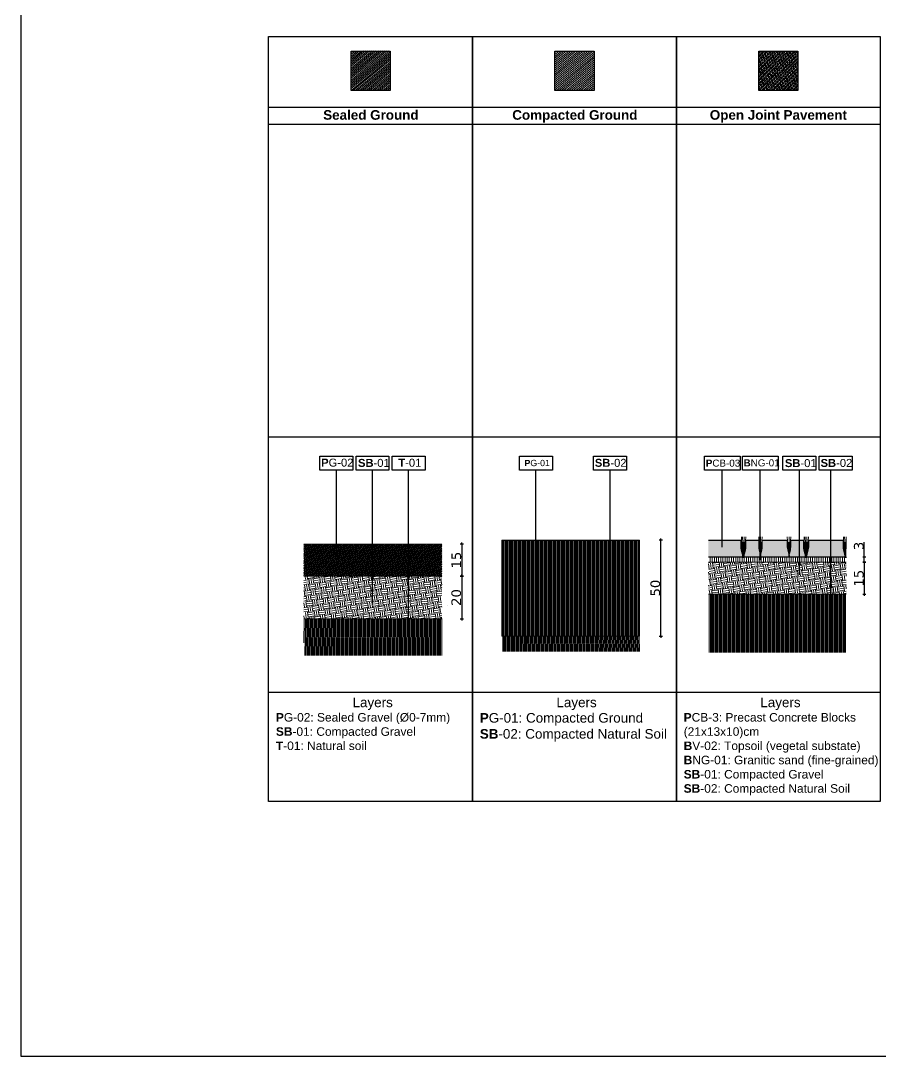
# Model space of a CAD drawing. Header units: metres. Extents: x -3261 to 8022, y -619 to 1849.
# Drawn here: x 4962.8 to 5365.7, y 722.8 to 1208 of the extents above; entities that cross this region are included whole.
import ezdxf

# ---------------------------------------------------------------- set-up
doc = ezdxf.new("R2010")
doc.units = ezdxf.units.M
doc.header["$MEASUREMENT"] = 0
doc.header["$PDMODE"] = 34
doc.header["$PDSIZE"] = 1
doc.layers.add('-aux', color=50, linetype='Continuous', plot=False)
doc.layers.add('00-VIEWPORT A1-500', color=6, linetype='Continuous', plot=False)
for name, color, linetype in [('0-TX-1_25', 7, 'Continuous'), ('01-TX', 7, 'Continuous'), ('02-L-Caratula', 252, 'Continuous'), ('0_Planta_Cotas', 251, 'Continuous'), ('1-L- kodolé', 4, 'Continuous'), ('A-KEYPLAN', 7, 'Continuous'), ('A-KEYPLAN_HATCH', 7, 'Continuous'), ('A_TEXT_2', 7, 'Continuous'), ('COTAUX', 7, 'Continuous')]:
    doc.layers.add(name, color=color, linetype=linetype)
for name, color, linetype, lineweight, true_color in [('03-TR-Paviment_01_Compacted Ground', 7, 'Continuous', 5, 0xb3a36f), ('03-TR-Paviment_02_Sealed Gravel', 7, 'Continuous', 5, 0xa08f54), ('03-TR-Paviment_05_Precast irregular Concrete Blocks_Open Joint', 7, 'Continuous', 5, 0x6e5d3a), ('03-TR-Paviment_07_Precast irregular Concrete Blocks', 7, 'Continuous', 5, 0xb9b5ac), ('3- TR terra vegetal', 7, 'Continuous', 0, 0xbea68e), ('3-TR sorra granitica', 7, 'Continuous', 0, 0xf2dac9)]:
    doc.layers.add(name, color=color, linetype=linetype, lineweight=lineweight, true_color=true_color)
for name, color, linetype, lineweight in [('1-CM', 7, 'Continuous', 0), ('1-L-GESPA', 64, 'Continuous', 0), ('3-TR Seleccionat', 44, 'Continuous', 0), ('3-TR Tot-u', 37, 'Continuous', 0)]:
    doc.layers.add(name, color=color, linetype=linetype, lineweight=lineweight)
doc.styles.add('Arial_4', font='arial.ttf', dxfattribs={"height": 1.8})
doc.styles.add('E500', font='verdana.ttf', dxfattribs={"height": 1})
doc.styles.get("Standard").update_dxf_attribs({"font": 'arial.ttf'})
doc.dimstyles.new('E500', dxfattribs={"dimscale": 0.03, "dimtxt": 30, "dimasz": 1, "dimexe": 0.1, "dimexo": 1, "dimgap": 8, "dimtad": 1, "dimzin": 0, "dimdsep": 46, "dimtxsty": 'E500', "dimblk1": 'LINCOT500', "dimblk2": 'LINCOT500', "dimsah": 1, "dimcen": 0.1, "dimdle": 0.1, "dimse1": 1, "dimse2": 1, "dimclrt": 256, "dimadec": 0, "dimazin": 0, "dimtfac": 0.01538461538461539, "dimtofl": 0, "dimtmove": 0, "dimatfit": 3, "dimldrblk": 'LINCOT500', "dimfxl": 1, "dimtolj": 1, "dimtzin": 0, "dimarcsym": 0})
pattern_1 = [(2.097824849856748e-08, (850.8879287766783, -754.4084000430906), (-7.3227951480348e-11, 0.1999999999999998), [])]

# ---------------------------------------------------------------- blocks, each defined once
blk = doc.blocks.new('hatch keyplan 2')
at = {"layer": 'A-KEYPLAN_HATCH'}
blk.add_lwpolyline([(0, 0.005476596624248486), (0.012874798693294, 0.005476596623793739), (0.012874798693294, -2.273736754432321e-13), (0, 0)], close=True, dxfattribs=at)
blk = doc.blocks.new('hatch keyplan')
at = {"layer": 'A-KEYPLAN_HATCH'}
blk.add_blockref('hatch keyplan 2', (1.430579833341536, 0.8521467901477053), dxfattribs=at)
blk = doc.blocks.new('PG02')
at = {"layer": 'A-KEYPLAN_HATCH'}
blk.add_blockref('hatch keyplan', (-1.429579833357655, -0.8521467901535917), dxfattribs=at)
at = {"layer": 'A_TEXT_2', "insert": (-0.001606513350846322, 0.00446815799238337), "char_height": 0.003125000000000001, "attachment_point": 1}
blk.add_mtext_dynamic_manual_height_columns('\\pi0.00307,t0.01557;{\\fArial|b1|i0|c0|p34;P}G-02', width=0.01820240043627241, gutter_width=0.01875, heights=[0], dxfattribs=at)
blk = doc.blocks.new('SB-01')
at = {"layer": 'A-KEYPLAN_HATCH'}
blk.add_blockref('hatch keyplan', (-1.430579833341536, -0.8521467901477053), dxfattribs=at)
at = {"layer": 'A_TEXT_2', "insert": (-0.002606513335220794, 0.004355893464980998), "char_height": 0.003125, "attachment_point": 1}
blk.add_mtext_dynamic_manual_height_columns('\\pi0.00339;{\\fArial|b1|i0|c0|p34;SB}-01', width=0.01820240043627241, gutter_width=0.01875, heights=[0], dxfattribs=at)
blk = doc.blocks.new('T-01')
at = {"layer": 'A-KEYPLAN_HATCH'}
blk.add_blockref('hatch keyplan', (-1.430579833341536, -0.8521467901477053), dxfattribs=at)
at = {"layer": 'A_TEXT_2', "insert": (-0.002606513203516147, 0.00441980431227762), "char_height": 0.003125, "attachment_point": 1}
blk.add_mtext_dynamic_manual_height_columns('\\pi0.00506;{\\fArial|b1|i0|c0|p34;T}-01', width=0.01820240043627241, gutter_width=0.01875, heights=[0], dxfattribs=at)
blk = doc.blocks.new('LINCOT500')
for p, q in [((0, -24.99990426003608), (0, 25.00009573996387)), ((9.237055564881302e-13, 9.573996393896778e-05), (25.00000000000128, 9.573996393896778e-05))]:
    blk.add_line(p, q)
at = {"const_width": 4.6875}
blk.add_lwpolyline([(8.838834504061197, -8.838739285639491), (-8.838834876591932, 8.838930393035184)], dxfattribs=at)
at = {"layer": 'COTAUX'}
blk.add_line((0, 0), (-3.124999999999787, 0), dxfattribs=at)
blk = doc.blocks.new('*D163')
at = {"layer": '0_Planta_Cotas', "color": 0, "lineweight": -2, "transparency": 16777216}
blk.add_line((90.52851413621168, -256.3438594272988), (90.52851413621168, -271.2838571985438), dxfattribs=at)
at = {"layer": 'Defpoints', "color": 0, "transparency": 16777216}
for p in [(81.17841646797027, -256.3138594272988), (81.17841646797027, -271.3138571985438), (90.52851413621168, -271.3138571985438)]:
    blk.add_point(p, dxfattribs=at)
at = {"layer": '0_Planta_Cotas', "color": 0, "lineweight": -2, "transparency": 16777216, "xscale": 0.03, "yscale": 0.03, "zscale": 0.03}
for p, rotation in [((90.52851413621168, -256.3138594272988), 90), ((90.52851413621168, -271.3138571985438), 270)]:
    blk.add_blockref('LINCOT500', p, dxfattribs=dict(at, rotation=rotation))
at = {"layer": '0_Planta_Cotas', "transparency": 16777216, "insert": (87.98411521075828, -263.8138583129212), "char_height": 1, "attachment_point": 5, "rotation": 90, "style": 'E500'}
blk.add_mtext('\\A1;{\\H4.5x;15 }', dxfattribs=at)
blk = doc.blocks.new('*D164')
at = {"layer": '0_Planta_Cotas', "color": 0, "lineweight": -2, "transparency": 16777216}
blk.add_line((90.52851413621164, -271.3438571985438), (90.52851413621165, -291.2838605845162), dxfattribs=at)
at = {"layer": 'Defpoints', "color": 0, "transparency": 16777216}
for p in [(81.17841646797027, -271.3138571985438), (81.17841646797027, -291.3138605845162), (90.52851413621165, -291.3138605845162)]:
    blk.add_point(p, dxfattribs=at)
at = {"layer": '0_Planta_Cotas', "color": 0, "lineweight": -2, "transparency": 16777216, "xscale": 0.03, "yscale": 0.03, "zscale": 0.03}
for p, rotation in [((90.52851413621164, -271.3138571985438), 90), ((90.52851413621165, -291.3138605845162), 270)]:
    blk.add_blockref('LINCOT500', p, dxfattribs=dict(at, rotation=rotation))
at = {"layer": '0_Planta_Cotas', "transparency": 16777216, "insert": (87.94482709793083, -281.3138588915299), "char_height": 1, "attachment_point": 5, "rotation": 90, "style": 'E500'}
blk.add_mtext('\\A1;{\\H4.5x;20 }', dxfattribs=at)
blk = doc.blocks.new('PG01')
at = {"layer": '01-TX'}
blk.add_blockref('hatch keyplan', (-1.429579833357655, -0.8521467901535917), dxfattribs=at)
at = {"layer": 'A_TEXT_2', "lineweight": 211, "insert": (0.0002088285972337012, 0.004018987597631085), "char_height": 0.002458832335329341, "attachment_point": 1, "line_spacing_factor": 0.9385317878468563, "style": 'Arial_4'}
blk.add_mtext_dynamic_manual_height_columns('\\pi0.00276;{\\fArial|b1|i0|c0|p34;P}G-01', width=0.01456192034901793, gutter_width=0.015, heights=[0], dxfattribs=at)
blk = doc.blocks.new('*D162')
at = {"layer": '0_Planta_Cotas', "color": 0, "lineweight": -2, "transparency": 16777216}
blk.add_line((88.26617116396909, -299.378120169003), (88.26617116396908, -254.4381213512968), dxfattribs=at)
at = {"layer": 'Defpoints', "color": 0, "transparency": 16777216}
for p in [(78.33172390855839, -254.4081213512968), (88.26617116396908, -254.4081213512968), (78.33172390784605, -299.4081201690029)]:
    blk.add_point(p, dxfattribs=at)
at = {"layer": '0_Planta_Cotas', "color": 0, "lineweight": -2, "transparency": 16777216, "xscale": 0.03, "yscale": 0.03, "zscale": 0.03}
for p, rotation in [((88.26617116396908, -254.4081213512968), 90), ((88.26617116396909, -299.4081201690029), 270)]:
    blk.add_blockref('LINCOT500', p, dxfattribs=dict(at, rotation=rotation))
at = {"layer": '0_Planta_Cotas', "transparency": 16777216, "insert": (85.68399520695085, -276.9081207601498), "char_height": 1, "attachment_point": 5, "rotation": 90, "style": 'E500'}
blk.add_mtext('\\A1;{\\H4.5x;50}', dxfattribs=at)
blk = doc.blocks.new('SB-02')
at = {"layer": 'A-KEYPLAN_HATCH'}
blk.add_blockref('hatch keyplan', (-1.430579833341138, -0.8521467901475916), dxfattribs=at)
at = {"layer": 'A_TEXT_2', "insert": (-0.002606513203118243, 0.004419804312391307), "char_height": 0.003125, "attachment_point": 1}
blk.add_mtext_dynamic_manual_height_columns('\\pi0.00311;{\\fArial|b1|i0|c0|p34;SB}-02', width=0.01820240043627241, gutter_width=0.01875, heights=[0], dxfattribs=at)
blk = doc.blocks.new('PCB04')
at = {"layer": 'A-KEYPLAN_HATCH'}
blk.add_lwpolyline([(0.0005060462281107903, 0.005476596618362084), (0.0143525485182181, 0.005476596617907337), (0.0143525485182181, -6.113776152005812e-12), (0.0005060462281107903, -5.88640247656258e-12)], close=True, dxfattribs=at)
at = {"layer": 'A_TEXT_2', "insert": (-0.000521243829520877, 0.004161782040731321), "char_height": 0.00275, "attachment_point": 1}
blk.add_mtext_dynamic_manual_height_columns('\\pi0.00151;{\\fArial|b1|i0|c0|p34;P}CB-03', width=0.01601811238391973, gutter_width=0.0165, heights=[0], dxfattribs=at)
blk = doc.blocks.new('*D165')
at = {"layer": '0_Planta_Cotas', "color": 0, "lineweight": -2, "transparency": 16777216}
blk.add_line((88.07415539415211, -264.806817000097), (88.07415539415211, -279.7468147713421), dxfattribs=at)
at = {"layer": 'Defpoints', "color": 0, "transparency": 16777216}
for p in [(79.72405772591244, -264.776817000097), (79.72405772591244, -279.7768147713421), (88.07415539415211, -279.7768147713421)]:
    blk.add_point(p, dxfattribs=at)
at = {"layer": '0_Planta_Cotas', "color": 0, "lineweight": -2, "transparency": 16777216, "xscale": 0.03, "yscale": 0.03, "zscale": 0.03}
for p, rotation in [((88.07415539415211, -264.776817000097), 90), ((88.07415539415211, -279.7768147713421), 270)]:
    blk.add_blockref('LINCOT500', p, dxfattribs=dict(at, rotation=rotation))
at = {"layer": '0_Planta_Cotas', "transparency": 16777216, "insert": (85.52975646869871, -272.2768158857195), "char_height": 1, "attachment_point": 5, "rotation": 90, "style": 'E500'}
blk.add_mtext('\\A1;{\\H4.5x;15 }', dxfattribs=at)
blk = doc.blocks.new('B-NS01')
at = {"layer": 'A-KEYPLAN_HATCH'}
blk.add_lwpolyline([(-0.0004969729343429208, 0.005476596624248486), (0.01340023218654096, 0.005476596623793739), (0.01340023218654096, -2.273736754432321e-13), (-0.0004969729343429208, 0)], close=True, dxfattribs=at)
at = {"layer": 'A_TEXT_2', "insert": (-0.001521243812818916, 0.004260574835911846), "char_height": 0.00275, "attachment_point": 1}
blk.add_mtext_dynamic_manual_height_columns('\\pi0.00146;{\\fArial|b1|i0|c0|p34;B}NG-01', width=0.01601811238391973, gutter_width=0.0165, heights=[0], dxfattribs=at)
blk = doc.blocks.new('*D166')
at = {"layer": '0_Planta_Cotas', "color": 0, "lineweight": -2, "transparency": 16777216}
for p, q in [((88.0741553941519, -262.4081050938295), (88.0741553941519, -255.4392400837556)), ((88.0741553941519, -264.7468136660193), (88.0741553941519, -262.4381050938295))]:
    blk.add_line(p, q, dxfattribs=at)
at = {"layer": 'Defpoints', "color": 0, "transparency": 16777216}
for p in [(79.72405731686406, -262.4081050938295), (79.72405772591244, -264.7768136660193), (88.0741553941519, -264.7768136660193)]:
    blk.add_point(p, dxfattribs=at)
at = {"layer": '0_Planta_Cotas', "color": 0, "lineweight": -2, "transparency": 16777216, "xscale": 0.03, "yscale": 0.03, "zscale": 0.03}
for p, rotation in [((88.0741553941519, -262.4081050938295), 90), ((88.0741553941519, -264.7768136660193), 270)]:
    blk.add_blockref('LINCOT500', p, dxfattribs=dict(at, rotation=rotation))
at = {"layer": '0_Planta_Cotas', "transparency": 16777216, "insert": (85.49046835587109, -257.1616108023587), "char_height": 1, "attachment_point": 5, "rotation": 90, "style": 'E500'}
blk.add_mtext('\\A1;{\\H4.5x;3}', dxfattribs=at)
blk = doc.blocks.new('Ficha técnica P_01')
at = {"layer": '03-TR-Paviment_02_Sealed Gravel', "linetype": 'Continuous'}
h = blk.add_hatch(dxfattribs=at)
h.set_pattern_fill('ANSI31', color=256, scale=4.999499999999999, angle=-5.968313347739229)
h.set_pattern_definition([(39.03168665226076, (0.004777902730372929, -0.003451216712464955), (-0.3935544436213235, 0.4854500785993969), [])])
h.paths.add_polyline_path([(38.60341540292115, -25.27041082098267), (56.95463819548622, -25.22319890787552), (56.95463920206438, -43.7067125144418), (38.60341640976986, -43.75392442808822)])
at = {"layer": '03-TR-Paviment_02_Sealed Gravel'}
h = blk.add_hatch(dxfattribs=at)
h.set_pattern_fill('_USER', color=256, scale=0.64, angle=234.1752438963392, style=0, double=1, pattern_type=0)
h.set_pattern_definition([(234.1752438963392, (-892.4513739703689, 163.8760662101467), (0.5189190383346045, -0.3745971591642005), []), (324.1752438963392, (-892.4513739703689, 163.8760662101467), (0.3745971591642006, 0.5189190383346044), [])])
h.paths.add_polyline_path([(16.53810577001423, -256.3138594267198), (16.53810577111247, -271.3138572127414), (81.17841646906848, -271.3138571985442), (81.17841646797024, -256.3138594278776)])
at = {"layer": '3-TR Seleccionat'}
h = blk.add_hatch(dxfattribs=at)
h.set_pattern_fill('ANSI31', color=256, scale=0.16, angle=225, style=0)
h.set_pattern_definition([(270, (35286225.04259473, -52067226.62852959), (-0.508, -1.387778780781446e-16), [])])
h.paths.add_polyline_path([(16.53810577001423, -291.3138605812228), (16.53810577001423, -308.510540554671), (81.17841646797024, -308.5105405571958), (81.17841646797069, -291.3138605812264)])
at = {"layer": '3-TR Tot-u'}
h = blk.add_hatch(dxfattribs=at)
h.set_pattern_fill('EARTH', color=256, scale=0.4, angle=-80.8247561036608, style=0)
h.set_pattern_definition([(279.1752438963392, (-892.4513739703689, 153.8760662101467), (2.912516168964781, -2.102486519699643), [2.54, -2.54]), (279.1752438963392, (-891.5110609662952, 154.0279467693963), (2.912516168964781, -2.102486519699643), [2.54, -2.54]), (279.1752438963392, (-890.5707479621342, 154.1798273286313), (2.912516168964781, -2.102486519699643), [2.54, -2.54]), (9.175243896339197, (-890.206683441007, 153.9170165136657), (2.102486519699643, 2.912516168964781), [2.54, -2.54]), (9.175243896339197, (-890.0548028818157, 152.9767035095338), (2.102486519699643, 2.912516168964781), [2.54, -2.54]), (9.175243896339197, (-889.9029223225662, 152.0363905054164), (2.102486519699643, 2.912516168964781), [2.54, -2.54])])
h.paths.add_polyline_path([(16.53810577001445, -271.3138572127418), (16.53810577001423, -291.313860587155), (81.17841646797024, -291.313860587155), (81.17841646797001, -271.3138571985437)])
at = {"layer": '0-TX-1_25'}
for points in [[(48.66966135090843, -284.005304770204), (48.66966135090888, -221.6031697043745)], [(65.56711670458844, -297.7805055123981), (65.5671167045889, -221.6031697043736)]]:
    blk.add_lwpolyline(points, dxfattribs=at)
at = {"layer": '02-L-Caratula'}
for points in [[(95.55805393646006, -18.51216679201207), (95.55805393646006, -376.9442998123841), (0, -376.9442998124814), (0, -18.51216679201201)], [(0, -18.51216679201207), (95.55805393646006, -18.51216679201207)], [(0, -51.51216679201207), (95.55805393646006, -51.51216679201207)], [(0, -59.51216679201207), (95.55805393646006, -59.51216679201207)], [(0, -206.0121667920121), (95.55805393646006, -206.0121667920121)], [(0, -325.6533316745672), (95.55805393646006, -325.6533316745672)]]:
    blk.add_lwpolyline(points, dxfattribs=at)
at = {"layer": '1-CM'}
blk.add_line((16.53810577001423, -291.3138605896793), (81.17841646797024, -291.3138605846307), dxfattribs=at)
for points in [[(81.17841646797024, -256.3138594272987), (16.53810577001423, -256.3138594272987)], [(81.17841646797024, -271.3138571985437), (16.53810577001423, -271.3138572127418)], [(16.53810577001423, -291.3138605812364), (81.17841646797024, -291.3138605812364)]]:
    blk.add_lwpolyline(points, dxfattribs=at)
at = {"layer": 'A-KEYPLAN'}
blk.add_lwpolyline([(38.60341540278637, -25.27041082044425), (56.95463819819133, -25.27040982214649), (56.95463920449993, -43.75392342817341), (38.60341640990464, -43.75392442808916)], close=True, dxfattribs=at)
at = {"layer": 'A_TEXT_2'}
blk.add_lwpolyline([(31.77220599722932, -261.7574182332701), (31.77220599722978, -221.6031697043745)], dxfattribs=at)
at = {"layer": '0-TX-1_25', "xscale": 1199.999999999364, "yscale": 1199.999999999364, "zscale": 1199.999999999364}
for name, p in [('SB-01', (40.94478213493657, -221.6031697042381)), ('T-01', (57.84223748861659, -221.6031697042372))]:
    blk.add_blockref(name, p, dxfattribs=at)
at = {"layer": '01-TX', "xscale": 1199.999999999205, "yscale": 1199.999999999205, "zscale": 1199.999999999205}
blk.add_blockref('PG02', (22.84732680060272, -221.6031696971744), dxfattribs=at)
at = {"layer": '01-TX', "attachment_point": 1, "rotation": 2.668042644536231e-08}
for s, width, insert, char_height in [('\\pi22.15411;{\\fArial|b1|i0|c0|p34;Sealed Ground}', 88.39349454635392, (3.414559406272474, -52.96725788558706), 4.5), ('\\pi35.91163;Layers', 89.9890215274158, (3.414559406277021, -328.2000644197969), 4.5), ('{\\fArial|b1|i0|c0|p34;P}G-02: Sealed Gravel (%%C0-7mm)\\P{\\fArial|b1|i0|c0|p34;SB}-01: Compacted Gravel\\P{\\fArial|b1|i0|c0|p34;T}-01: Natural soil', 91.60474548390853, (3.414559406277021, -335.4500644197969), 4)]:
    blk.add_mtext_dynamic_manual_height_columns(s, width=width, gutter_width=1, heights=[0], dxfattribs=dict(at, insert=insert, char_height=char_height))
at = {"layer": '0_Planta_Cotas'}
dim = blk.add_linear_dim(base=(90.52851413621168, -271.3138571985438), p1=(81.17841646797024, -256.3138594272987), p2=(81.17841646797024, -271.3138571985437), angle=90, text='{\\H4.5x;15 }', dimstyle='E500', dxfattribs=at)
dim.commit()
dim.dimension.update_dxf_attribs({"geometry": '*D163', "text_midpoint": (87.98411521075828, -263.8138583129212)})
dim = blk.add_linear_dim(base=(90.52851413621165, -291.3138605845162), p1=(81.17841646797024, -271.3138571985437), p2=(81.17841646797024, -291.3138605845161), angle=90, text='{\\H4.5x;20 }', dimstyle='E500', override={"dimtmove": 1}, dxfattribs=at)
dim.commit()
dim.dimension.update_dxf_attribs({"geometry": '*D164', "text_midpoint": (87.94482709793083, -281.3138588915299)})
blk = doc.blocks.new('Ficha técnica P_02')
at = {"layer": '03-TR-Paviment_01_Compacted Ground', "linetype": 'Continuous'}
h = blk.add_hatch(dxfattribs=at)
h.set_pattern_fill('ANSI31', color=256, scale=0.2249775, angle=-5.968313347739229)
h.set_pattern_definition([(39.03168665226076, (-1570.964103510042, -873.1488414957781), (-0.4498327290591726, 0.5548694398391104), [])])
h.paths.add_polyline_path([(38.60341540328165, -25.27041082239458), (56.95463819834955, -25.27040995108566), (56.95463920452239, -43.75392349375355), (38.60341640945448, -43.75392436452319)])
at = {"layer": '03-TR-Paviment_01_Compacted Ground'}
h = blk.add_hatch(dxfattribs=at)
h.set_pattern_fill('ANSI31', color=256, scale=0.16, angle=225)
h.set_pattern_definition([(270, (-1957.735829310957, -8995.692572222386), (0.508, -6.938893903907228e-17), [])])
h.paths.add_polyline_path([(78.33172390784625, -299.4081201690029), (78.33172390784648, -254.4081213512967), (71.29020003639744, -254.4081213511713), (17.78246988903265, -254.4081213631621), (13.69141320989002, -254.4081213618919), (13.69141320988979, -299.4081201690028)])
at = {"layer": '3-TR Seleccionat'}
h = blk.add_hatch(dxfattribs=at)
h.set_pattern_fill('ANSI31', color=256, scale=0.16, angle=225, style=0)
h.set_pattern_definition([(270, (35286077.78601756, -52067219.72279151), (-0.508, -1.387778780781446e-16), [])])
h.paths.add_polyline_path([(-11.67673917568754, -285.3859800175601), (-12.17963733605575, -284.4081224841107), (-11.95916294073686, -284.8368226970383)])
h.paths.add_polyline_path([(78.33172390784603, -306.6048024871735), (78.33172390784603, -299.4081201690028), (13.69141320989002, -299.4081201690028), (13.69141320989002, -306.6048024846493)])
blk.add_lwpolyline([(13.69141320989002, -254.4081213618917), (17.78246988903265, -254.4081213631621), (71.29020003639744, -254.4081213511713), (78.33172390784603, -254.4081213512967)])
at = {"layer": '0-TX-1_25'}
for points in [[(29.70586562692188, -265.781034442251), (29.70586562692233, -221.6415623283432)], [(64.4485538037261, -302.3503784188069), (64.4485538037261, -221.6415623282082)]]:
    blk.add_lwpolyline(points, dxfattribs=at)
at = {"layer": '02-L-Caratula'}
for points in [[(95.55805393646006, -18.51216679201207), (95.55805393646006, -376.9442998123841), (0, -376.9442998124814), (0, -18.51216679201201)], [(0, -18.51216679201207), (95.55805393646006, -18.51216679201207)], [(0, -51.51216679201207), (95.55805393646006, -51.51216679201207)], [(0, -59.51216679201207), (95.55805393646006, -59.51216679201207)], [(0, -206.0121667920121), (95.55805393646006, -206.0121667920121)], [(0, -325.6533316745667), (95.55805393646006, -325.6533316745667)]]:
    blk.add_lwpolyline(points, dxfattribs=at)
at = {"layer": '1-CM'}
blk.add_line((13.69141320989002, -299.4081201690028), (78.33172390784603, -299.4081201690028), dxfattribs=at)
at = {"layer": 'A-KEYPLAN'}
for points in [[(38.60341540280857, -25.27041082145167), (56.95463819821353, -25.27040982396256), (56.95463920452281, -43.75392342918083), (38.60341640992684, -43.7539244290959)], [(38.60341540280857, -25.27041082145201), (56.95463819821353, -25.27040982396256), (56.95463920452281, -43.75392342918117), (38.60341640992684, -43.75392442909556)]]:
    blk.add_lwpolyline(points, close=True, dxfattribs=at)
at = {"color": 244, "true_color": 0x991b1e, "xscale": 1199.999999999206, "yscale": 1199.999999999206, "zscale": 1199.999999999206}
blk.add_blockref('SB-02', (56.72367458727771, -221.6415623282084), dxfattribs=at)
at = {"layer": '01-TX', "xscale": 1199.999999999205, "yscale": 1199.999999999205, "zscale": 1199.999999999205}
blk.add_blockref('PG01', (20.78098643029527, -221.6415623211431), dxfattribs=at)
at = {"layer": '01-TX', "char_height": 4.5, "attachment_point": 1, "rotation": 2.668042644536231e-08}
for s, width, heights, insert in [('\\pi15.20766;{\\fArial|b1|i0|c0|p34;Compacted Ground}', 88.39349454635392, [2.324191995269975], (3.414559406272474, -52.96725788558707)), ('\\pi35.91163,t80.91163;Layers', 89.9890215274158, [0], (3.414559406277021, -328.2000644198506)), ('{\\fArial|b1|i0|c0|p34;P}G-01: Compacted Ground\\P{\\fArial|b1|i0|c0|p34;SB}-02: Compacted Natural Soil', 89.9890215274158, [0], (3.414559406277021, -335.4500644198506))]:
    blk.add_mtext_dynamic_manual_height_columns(s, width=width, gutter_width=1, heights=heights, dxfattribs=dict(at, insert=insert))
at = {"layer": '0_Planta_Cotas'}
dim = blk.add_linear_dim(base=(88.26617116396908, -254.4081213512968), p1=(78.33172390784603, -299.4081201690028), p2=(78.33172390855836, -254.4081213512967), angle=90, text='{\\H4.5x;50}', dimstyle='E500', dxfattribs=at)
dim.commit()
dim.dimension.update_dxf_attribs({"geometry": '*D162', "text_midpoint": (85.68399520695085, -276.9081207601498)})
blk = doc.blocks.new('Ficha técnica P_05')
at = {"layer": '03-TR-Paviment_05_Precast irregular Concrete Blocks_Open Joint'}
h = blk.add_hatch(dxfattribs=at)
h.set_pattern_fill('SWAMP', color=256, scale=0.03, angle=45)
h.set_pattern_definition([(45, (-1702.923685498189, -1318.807492782551), (-0.1972201119454532, 0.7360354792096024), [0.09524999999999999, -0.66675]), (135, (-1702.89000953774, -1318.773816822093), (-0.7360354792096023, 0.1972201119454532), [0.04762499999999999, -1.272197714172]), (135, (-1702.88159054763, -1318.765397831979), (-0.7360354792096023, 0.1972201119454532), [0.03809999999999999, -1.281722714172]), (135, (-1702.89842852785, -1318.782235812203), (-0.7360354792096023, 0.1972201119454532), [0.03809999999999999, -1.281722714172]), (105, (-1702.873171557511, -1318.756978841864), (-0.7360354790548952, 0.197220112522828), [0.03047999999999999, -0.73152]), (165, (-1702.906847517969, -1318.790654802317), (-0.5388153671094422, -0.5388153666867743), [0.03047999999999999, -0.7315199999999998])])
h.paths.add_polyline_path([(56.95463920464509, -43.75392367918364), (56.95463819819213, -25.2704100727058), (38.60341540289684, -25.27041057284264), (38.60341640980455, -43.7539241790931)])
at = {"layer": '03-TR-Paviment_07_Precast irregular Concrete Blocks'}
h = blk.add_hatch(dxfattribs=at)
h.set_pattern_fill('NET3', color=256, scale=9, angle=45)
h.set_pattern_definition([(45, (0, 0), (-0.7954951288348661, 0.7954951288348661), []), (105, (0, 0), (-1.086666554575202, -0.2911714257403357), []), (165, (0, 0), (-0.2911714257403361, -1.086666554575202), [])])
h.paths.add_polyline_path([(56.95463920461138, -43.75392367925057), (56.95463819812498, -25.2704100727058), (38.60341540289711, -25.27041057284264), (38.60341640983826, -43.75392417916004)])
h = blk.add_hatch(color=256, dxfattribs=at)
h.dxf.hatch_style = 1
h.paths.add_polyline_path([(30.188074730572, -254.4756473071778), (30.12429831945587, -254.4756475679482), (30.12429835670878, -254.4081213168705), (15.02914383162511, -254.4081213520921), (15.02914383162511, -262.4081213988269), (30.99090995663096, -262.4081213988269), (30.99090991937805, -261.7524587255407, 0.06992249789652143), (30.84087908724132, -260.6848678143523), (30.3651479976761, -259.0256891649681, -0.0699225064810951), (30.1880748050778, -257.7656697957634)])
h = blk.add_hatch(color=256, dxfattribs=at)
h.dxf.hatch_style = 1
edge = h.paths.add_edge_path()
edge.add_line((31.79090990149666, -262.4081206165159), (31.79090990149666, -261.7524582736099))
edge.add_arc((35.66431484957995, -261.7524585072105), 3.873404948083291, 164.0009774181686, 179.9999965445576, ccw=False)
edge.add_line((31.9409408273666, -260.6848669268096), (32.41667202138592, -259.025688155731))
edge.add_arc((28.02217811080718, -257.7656688705147), 4.57156705400135, 344.0009826761205, 360.000001802403)
edge.add_line((32.59374516480852, -257.765668726703), (32.59374520206143, -254.4756467111314))
edge.add_line((32.59374520206143, -254.4756467111314), (32.65752161317755, -254.4756465993727))
edge.add_line((32.65752161317755, -254.4756465993727), (32.65752157592465, -254.4081206090653))
edge.add_line((32.65752157592465, -254.4081206090653), (38.52134513133456, -254.4081205718124))
edge.add_line((38.52134513133456, -254.4081205718124), (38.52134513133456, -254.4756467483843))
edge.add_line((38.52134513133456, -254.4756467483843), (38.58512157970358, -254.4756465248669))
edge.add_line((38.58512157970358, -254.4756465248669), (38.58512161695649, -257.7656685776914))
edge.add_arc((43.15668906858479, -257.7656687773825), 4.571567451628309, 179.9999974972572, 195.9990166235397)
edge.add_line((38.76219476037909, -259.0256881184781), (39.23792595439841, -260.6848672248328))
edge.add_arc((35.51455225530622, -261.7524582191851), 3.873404475950529, -3.560299774107989e-06, 15.999015566088985, ccw=False)
edge.add_line((39.38795673125674, -261.7524584598744), (39.38795673125674, -262.4081206537688))
edge.add_line((39.38795673125674, -262.4081206537688), (31.79090990149666, -262.4081206165159))
h = blk.add_hatch(color=256, dxfattribs=at)
h.dxf.hatch_style = 1
edge = h.paths.add_edge_path()
edge.add_line((39.38795673125674, -262.4081200204695), (39.38795676850964, -261.7524577148164))
edge.add_arc((43.2613615095448, -261.7524574368742), 3.873404741035169, 164.0009849849592, 180.0000041113481, ccw=False)
edge.add_line((39.53798754536797, -260.684866405269), (40.01371877664019, -259.0256875969375))
edge.add_arc((35.61922461960326, -257.765668141926), 4.57156733771244, 344.0009814818515, 360.0000006081339)
edge.add_line((40.1907919573157, -257.7656680934036), (40.1907919945686, -254.4756461523378))
edge.add_line((40.1907919945686, -254.4756461523378), (40.25456840568472, -254.4756461150849))
edge.add_line((40.25456840568472, -254.4756461150849), (40.25456840568472, -254.4081200502718))
edge.add_line((40.25456840568472, -254.4081200502718), (51.92063810699869, -254.4081199385131))
edge.add_line((51.92063810699869, -254.4081199385131), (51.92063803249289, -254.4756462268437))
edge.add_line((51.92063803249289, -254.4756462268437), (51.98441448086191, -254.4756458543146))
edge.add_line((51.98441448086191, -254.4756458543146), (51.98441444360901, -257.7656680561507))
edge.add_arc((56.55598153486326, -257.7656679348779), 4.571567091254247, 180.0000015199217, 195.9990206462041)
edge.add_line((52.16148766153742, -259.0256874851788), (52.63721881830384, -260.6848666660393))
edge.add_arc((48.9138454215492, -261.7524578882233), 3.873404248118776, 9.119066248786112e-07, 15.999020038295612, ccw=False)
edge.add_line((52.78724966966797, -261.7524578265751), (52.78724970692087, -262.4081199832166))
edge.add_line((52.78724970692087, -262.4081199832166), (39.38795673125674, -262.4081200204695))
h = blk.add_hatch(color=256, dxfattribs=at)
h.dxf.hatch_style = 1
edge = h.paths.add_edge_path()
edge.add_line((52.78724970692087, -262.4081199832166), (52.78724959516217, -261.7524577148164))
edge.add_arc((56.66065465716132, -261.7524577972482), 3.873405061999152, 164.0009796542716, 179.9999987806605, ccw=False)
edge.add_line((52.9372804837792, -260.6848663307632), (53.41301175230433, -259.0256875224317))
edge.add_arc((49.01851797426791, -257.7656682558418), 4.571566921459031, 344.000982442674, 360.0000015689563)
edge.add_line((53.59008489572693, -257.7656681306565), (53.59008493297983, -254.4756461895907))
edge.add_line((53.59008493297983, -254.4756461895907), (53.65386134409596, -254.4756461150849))
edge.add_line((53.65386134409596, -254.4756461150849), (53.65386126959015, -254.4081200502718))
edge.add_line((53.65386126959015, -254.4081200502718), (59.51768486225296, -254.4081200130189))
edge.add_line((59.51768486225296, -254.4081200130189), (59.51768486225296, -254.4756462640966))
edge.add_line((59.51768486225296, -254.4756462640966), (59.58146134787489, -254.4756458915675))
edge.add_line((59.58146134787489, -254.4756458915675), (59.58146127336909, -257.7656680934036))
edge.add_arc((64.15302832737044, -257.7656682372154), 4.571567054001352, 179.999998197597, 195.9990173238794)
edge.add_line((59.75853441679169, -259.0256875224317), (60.23426561081101, -260.6848666660393))
edge.add_arc((56.51089234659869, -261.7524578695969), 3.873404115576457, 1.1874308825099433e-06, 15.999020313819926, ccw=False)
edge.add_line((60.38429646217514, -261.7524577893222), (60.38429638766934, -262.4081200577224))
edge.add_line((60.38429638766934, -262.4081200577224), (52.78724970692087, -262.4081199832166))
h = blk.add_hatch(color=256, dxfattribs=at)
h.dxf.hatch_style = 1
edge = h.paths.add_edge_path()
edge.add_line((61.18429651879956, -262.4081200577224), (61.18429644429375, -261.7524577520693))
edge.add_arc((65.05770109003949, -261.7524577578382), 3.873404645745737, 164.0009807882774, 179.9999999146663, ccw=False)
edge.add_line((61.33432729565789, -260.6848664797748), (61.81005852693011, -259.0256876714433))
edge.add_arc((57.41556425597731, -257.765668065263), 4.571567488881207, 344.0009800541359, 359.9999991804183)
edge.add_line((61.98713174485852, -257.7656681306565), (61.98713174485852, -254.4756461895907))
edge.add_line((61.98713174485852, -254.4756461895907), (62.05090815597464, -254.4756461895907))
edge.add_line((62.05090815597464, -254.4756461895907), (62.05090815597464, -254.4081201247776))
edge.add_line((62.05090815597464, -254.4081201247776), (78.01662410074164, -254.4081200502718))
edge.add_line((78.01662410074164, -254.4081200502718), (78.01662410074164, -254.4756462268437))
edge.add_line((78.01662410074164, -254.4756462268437), (78.08040054911066, -254.4756459288204))
edge.add_line((78.08040054911066, -254.4756459288204), (78.08040051185776, -257.7656680561507))
edge.add_arc((82.6519678123173, -257.7656683697577), 4.571567300459545, 179.9999960695409, 195.9990151958233)
edge.add_line((78.25747361802746, -259.0256875596846), (78.73320481204678, -260.6848667032922))
edge.add_arc((75.00983141529214, -261.7524579254762), 3.873404248118776, 9.119066248786112e-07, 15.999020038295612, ccw=False)
edge.add_line((78.88323566341091, -261.752457863828), (78.88323566341091, -262.4081201322282))
edge.add_line((78.88323566341091, -262.4081201322282), (61.18429651879956, -262.4081200577224))
at = {"layer": '3- TR terra vegetal'}
h = blk.add_hatch(dxfattribs=at)
h.set_pattern_fill('_USER', color=256, scale=0.1999999999999999, angle=-35.64647221588461, style=0, pattern_type=0)
h.set_pattern_definition([(2.097824849856748e-08, (4194.248669356343, -2161.412381588658), (-7.3227951480348e-11, 0.1999999999999998), [])])
edge = h.paths.add_edge_path()
edge.add_line((30.99090991937805, -262.4083996035064), (31.79090978973795, -262.4083996407593))
edge.add_line((31.79090978973795, -262.4083996407593), (31.79090982699086, -261.7527372978533))
edge.add_arc((35.6643140565498, -261.7527372269685), 3.873404229558944, 164.0009819224225, 180.0000010485345, ccw=False)
edge.add_line((31.94094064110209, -260.6851461373175), (32.4166717233627, -259.0259670682157))
edge.add_arc((28.02217809647689, -257.7659476877074), 4.571566807561315, 344.0009805480968, 359.9999996743153)
edge.add_line((32.5937449040382, -257.7659477136934), (32.5937449040382, -255.7209390245283))
edge.add_line((32.5937449040382, -255.7209390245283), (30.18807465606619, -255.720939136287))
edge.add_line((30.18807465606619, -255.720939136287), (30.188074730572, -257.7659477509463))
edge.add_arc((34.75964206827636, -257.7659477994698), 4.571567337704359, 179.9999993918518, 195.9990185181627)
edge.add_line((30.3651479112475, -259.0259672544802), (30.84087914251973, -260.6851462118233))
edge.add_arc((27.11750597355446, -261.7527371316757), 3.873403945823592, -2.458115488934709e-06, 15.999016668097283, ccw=False)
edge.add_line((30.99090991937805, -261.7527372978533), (30.99090991937805, -262.4083996035064))
edge.add_line((30.99090991937805, -262.4083996035064), (31.79090978973795, -262.4083996407593))
h = blk.add_hatch(dxfattribs=at)
h.set_pattern_fill('_USER', color=256, scale=0.1999999999999999, angle=-35.64647221588461, style=0, pattern_type=0)
h.set_pattern_definition(pattern_1)
edge = h.paths.add_edge_path()
edge.add_line((39.38795661949803, -262.408399752518), (39.38795661949803, -261.7527375213707))
edge.add_arc((43.26136111414161, -261.752737413233), 3.873404494643581, 164.000982473471, 180.000001599583, ccw=False)
edge.add_line((39.53798743360926, -260.6851462863291), (40.01371855312277, -259.0259672172273))
edge.add_arc((35.61922441469414, -257.7659476296709), 4.571567356357046, 344.0009798207212, 359.9999989469396)
edge.add_line((40.19079177105118, -257.7659477136934), (40.19079169654538, -255.7209390245283))
edge.add_line((40.19079169654538, -255.7209390245283), (38.58512139343907, -255.720939136287))
edge.add_line((38.58512139343907, -255.720939136287), (38.58512146794487, -257.7659478254521))
edge.add_arc((43.15668893819156, -257.7659478926021), 4.571567470246684, 179.9999991584052, 195.999018284716)
edge.add_line((38.76219464862038, -259.0259673662389), (39.2379258426397, -260.6851463980878))
edge.add_arc((35.51455325972307, -261.7527376410614), 3.873403471533678, 4.525720726178406e-06, 15.999023651933499, ccw=False)
edge.add_line((39.38795673125674, -261.7527373351062), (39.38795669400383, -262.4083998270238))
h = blk.add_hatch(dxfattribs=at)
h.set_pattern_fill('_USER', color=256, scale=0.1999999999999999, angle=-35.64647221588461, style=0, pattern_type=0)
h.set_pattern_definition(pattern_1)
edge = h.paths.add_edge_path()
edge.add_line((52.78724944615055, -262.4083998270238), (52.78724959516217, -261.7527375586236))
edge.add_arc((56.6606541084322, -261.7527375830283), 3.873404513270032, 164.0009805128913, 179.9999996390033, ccw=False)
edge.add_line((52.9372804465263, -260.685146323582), (53.41301156603981, -259.0259672172273))
edge.add_arc((49.01851761819001, -257.7659481970931), 4.571567016766615, 344.000985998478, 360.0000051246963)
edge.add_line((53.59008463495661, -257.7659477881992), (53.59008463495661, -255.7209389500225))
edge.add_line((53.59008463495661, -255.7209389500225), (51.98441436910321, -255.7209390245283))
edge.add_line((51.98441436910321, -255.7209390245283), (51.98441444360901, -257.765947899958))
edge.add_arc((56.55598153485519, -257.7659477786862), 4.571567091246175, 180.0000015199074, 195.9990206462183)
edge.add_line((52.16148766153742, -259.025967328986), (52.63721878105093, -260.685146323582))
edge.add_arc((48.91384568659148, -261.7527377736037), 3.873404020329413, 5.384201813285472e-06, 15.9990245104147, ccw=False)
edge.add_line((52.78724970692087, -261.752737409612), (52.78724955790926, -262.4083999387825))
h = blk.add_hatch(dxfattribs=at)
h.set_pattern_fill('_USER', color=256, scale=0.1999999999999999, angle=-35.64647221588461, style=0, pattern_type=0)
h.set_pattern_definition(pattern_1)
edge = h.paths.add_edge_path()
edge.add_line((60.38429646217514, -262.4083999015296), (61.18429629528214, -262.4083999015296))
edge.add_line((61.18429629528214, -262.4083999015296), (61.18429640704085, -261.7527376331294))
edge.add_arc((65.05770075051565, -261.7527374110759), 3.87340434347481, 164.0009841585257, 180.0000032846377, ccw=False)
edge.add_line((61.33432718389918, -260.6851464353407), (61.81005837791849, -259.0259672917331))
edge.add_arc((57.41556459986392, -257.7659480251407), 4.571566921477187, 344.0009824427058, 360.0000015689243)
edge.add_line((61.9871315213411, -257.765947899958), (61.9871315213411, -255.7209389872754))
edge.add_line((61.9871315213411, -255.7209389872754), (59.58146119886328, -255.7209390617812))
edge.add_line((59.58146119886328, -255.7209390617812), (59.58146131062199, -257.7659479372109))
edge.add_arc((64.1530286296999, -257.7659481182766), 4.571567319077918, 179.9999977306896, 195.9990168570004)
edge.add_line((59.75853445404459, -259.0259674407447), (60.23426561081101, -260.6851464725936))
edge.add_arc((56.51089274418329, -261.7527376202778), 3.873403717991863, 2.0140923879807815e-06, 15.999021140305274, ccw=False)
edge.add_line((60.38429646217514, -261.7527374841178), (60.38429646217514, -262.4083999015296))
edge.add_line((60.38429646217514, -262.4083999015296), (61.18429629528214, -262.4083999015296))
h = blk.add_hatch(dxfattribs=at)
h.set_pattern_fill('_USER', color=256, scale=0.1999999999999999, angle=180, pattern_type=0)
h.set_pattern_definition([(180, (857.4826130405661, -1297.238230649108), (-2.449293598294705e-17, -0.1999999999999999), [])])
edge = h.paths.add_edge_path()
edge.add_line((78.88890592782536, -262.4084011546227), (79.63538143567507, -262.4084011546227))
edge.add_line((79.63538143567507, -262.4084011546227), (78.88890592782536, -262.4084011546227))
edge.add_line((78.88890592782536, -262.4084011546227), (78.88890592782536, -261.7527388489696))
edge.add_arc((75.01550198200175, -261.752738682792), 3.873403945823615, 359.9999975418853, 375.999016668098)
edge.add_line((78.73887515096703, -260.6851477629396), (78.26314391969481, -259.0259688055964))
edge.add_arc((82.65763807672374, -257.7659493505861), 4.571567337704327, 179.9999993918518, 195.9990185181628, ccw=False)
edge.add_line((78.0860707390193, -257.7659493020626), (78.0860706645135, -255.7209406874033))
edge.add_line((78.0860706645135, -255.7209406874033), (79.63538143567507, -255.7209406154279))
edge.add_line((79.63538143567507, -255.7209406154279), (79.63538174722271, -262.4084011546227))
edge.add_line((79.63538174722271, -262.4084011546227), (78.88890592782536, -262.4084011546227))
at = {"layer": '3-TR Seleccionat'}
h = blk.add_hatch(dxfattribs=at)
h.set_pattern_fill('ANSI31', color=256, scale=0.16, angle=225, style=0)
h.set_pattern_definition([(270, (35286210.16509163, -52067211.72280376), (-0.508, -1.387778780781446e-16), [])])
h.paths.add_polyline_path([(15.02914382967285, -279.8081044670246), (15.02914383162511, -307.1048583048903), (79.6353814356753, -307.1048583153362), (79.63538143372327, -279.8081044903794)])
at = {"layer": '3-TR sorra granitica'}
h = blk.add_hatch(dxfattribs=at)
h.set_pattern_fill('LINE', color=256, scale=7.999999999999998, angle=54.35352778411538, style=0)
h.set_pattern_definition([(90.00000002286346, (1907.946092173692, 16390.04376532215), (-1, -3.990472535742029e-10), [])])
h.paths.add_polyline_path([(15.02914383162488, -262.4081029987659), (15.02914383162488, -264.8081030881418), (79.63538143567507, -264.8081051327835), (79.63538143567507, -262.4081050909574)])
at = {"layer": '3-TR Tot-u'}
h = blk.add_hatch(dxfattribs=at)
h.set_pattern_fill('EARTH', color=256, scale=0.4, angle=-80.8247561036608, style=0)
h.set_pattern_definition([(279.1752438963392, (-14933.05961268907, -3855.651489148574), (2.912516168964781, -2.102486519699643), [2.54, -2.54]), (279.1752438963392, (-14932.11929968495, -3855.499608589339), (2.912516168964781, -2.102486519699643), [2.54, -2.54]), (279.1752438963392, (-14931.17898668082, -3855.347728030089), (2.912516168964781, -2.102486519699643), [2.54, -2.54]), (9.175243896339197, (-14930.81492215971, -3855.610538845055), (2.102486519699643, 2.912516168964781), [2.54, -2.54]), (9.175243896339197, (-14930.66304160046, -3856.550851849187), (2.102486519699643, 2.912516168964781), [2.54, -2.54]), (9.175243896339197, (-14930.51116104122, -3857.491164853304), (2.102486519699643, 2.912516168964781), [2.54, -2.54])])
h.paths.add_polyline_path([(15.02914383162511, -264.8081055723477), (15.02914383162511, -279.8081044549222), (79.63538143567507, -279.8081045024818), (79.6353814356753, -264.8081033850566)])
at = {"layer": '-aux'}
for points in [[(30.99090991937805, -262.4083996035064), (31.79090978973795, -262.4083996407593), (31.79090982699086, -261.7527372978533, -0.06992251114754273), (31.94094064110209, -260.6851461373175), (32.4166717233627, -259.0259670682157, 0.06992251114800961), (32.5937449040382, -257.7659477136934), (32.5937449040382, -255.7209390245283), (30.18807465606619, -255.720939136287), (30.188074730572, -257.7659477509463, 0.0699225111484148), (30.3651479112475, -259.0259672544802), (30.84087914251973, -260.6851462118233, -0.06992251114798485), (30.99090991937805, -261.7527372978533), (30.99090991937805, -262.4083996035064), (31.79090978973795, -262.4083996407593)], [(39.38795669400383, -262.4083998270238), (39.38795661949803, -262.408399752518), (39.38795661949803, -261.7527375213707, -0.06992251114754273), (39.53798743360926, -260.6851462863291), (40.01371855312277, -259.0259672172273, 0.06992251114800961), (40.19079177105118, -257.7659477136934), (40.19079169654538, -255.7209390245283), (38.58512139343907, -255.720939136287), (38.58512146794487, -257.7659478254521, 0.0699225111484148), (38.76219464862038, -259.0259673662389), (39.2379258426397, -260.6851463980878, -0.06992251114798485), (39.38795673125674, -261.7527373351062), (39.38795669400383, -262.4083998270238), (39.38795661949803, -262.408399752518)], [(52.78724955790926, -262.4083999387825), (52.78724944615055, -262.4083998270238), (52.78724959516217, -261.7527375586236, -0.06992251114754273), (52.9372804465263, -260.685146323582), (53.41301156603981, -259.0259672172273, 0.06992251114800961), (53.59008463495661, -257.7659477881992), (53.59008463495661, -255.7209389500225), (51.98441436910321, -255.7209390245283), (51.98441444360901, -257.765947899958, 0.0699225111484148), (52.16148766153742, -259.025967328986), (52.63721878105093, -260.685146323582, -0.06992251114798485), (52.78724970692087, -261.752737409612), (52.78724955790926, -262.4083999387825), (52.78724944615055, -262.4083998270238)], [(60.38429646217514, -262.4083999015296), (61.18429629528214, -262.4083999015296), (61.18429640704085, -261.7527376331294, -0.06992251114754273), (61.33432718389918, -260.6851464353407), (61.81005837791849, -259.0259672917331, 0.06992251114800961), (61.9871315213411, -257.765947899958), (61.9871315213411, -255.7209389872754), (59.58146119886328, -255.7209390617812), (59.58146131062199, -257.7659479372109, 0.0699225111484148), (59.75853445404459, -259.0259674407447), (60.23426561081101, -260.6851464725936, -0.06992251114798485), (60.38429646217514, -261.7527374841178), (60.38429646217514, -262.4083999015296), (61.18429629528214, -262.4083999015296)], [(79.63538143567507, -255.7209389765447), (78.08607085072686, -255.7209390245283), (78.08607085072686, -257.7659474156702, 0.0699225111484148), (78.26314406865527, -259.0259668819511), (78.73887518816878, -260.6851459883059, -0.06992251114798485), (78.88890607678582, -261.7527370743359), (78.8889059650271, -262.408399379989), (79.6889058726399, -262.4083993427361)]]:
    blk.add_lwpolyline(points, format="xyb", dxfattribs=at)
blk.add_lwpolyline([(78.8889059650271, -262.408399379989), (79.63538143567507, -262.4083993452285)], dxfattribs=at)
for points in [[(79.63538143567507, -255.7418483354222), (78.08607085072686, -255.7209390245283)], [(78.08607085072686, -255.7209390245283), (78.08607085072686, -257.7659474156702)], [(78.26314406865527, -259.0259668819511), (78.73887518816878, -260.6851459883059)], [(78.88890607678582, -261.7527370743359), (78.8889059650271, -262.408399379989)], [(78.8889059650271, -262.408399379989), (79.6889058726399, -262.4083993427361)], [(78.8889059650271, -262.408399379989), (79.6889058726399, -262.4083993427361)]]:
    blk.add_lwpolyline(points)
for points in [[(78.08607085072686, -257.7659474156702, 0.06992251114841425), (78.26314406865527, -259.0259668819511)], [(78.73887518816878, -260.6851459883059, -0.0699225111479845), (78.88890607678582, -261.7527370743359)]]:
    blk.add_lwpolyline(points, format="xyb")
at = {"layer": '0-TX-1_25'}
for points in [[(21.50947530496592, -257.7659476318244), (21.50947530496592, -221.6976768888002)], [(39.28405579614878, -263.8003462269575), (39.28405579614878, -221.6976768888002)], [(57.63605441451651, -270.7205401209734), (57.63605441451651, -221.697676889345)], [(72.36402287958387, -284.5106000829632), (72.36402287958387, -221.6976768893449)]]:
    blk.add_lwpolyline(points, dxfattribs=at)
at = {"layer": '02-L-Caratula'}
for points in [[(95.55805393646006, -18.51216679201207), (95.55805393646006, -376.9442998123841), (0, -376.9442998124814), (0, -18.51216679201201)], [(0, -18.51216679201207), (95.55805393646006, -18.51216679201207)], [(0, -51.51216679201207), (95.55805393646006, -51.51216679201207)], [(0, -59.51216679201207), (95.55805393646006, -59.51216679201207)], [(0, -206.0121667920121), (95.55805393646006, -206.0121667920121)], [(0, -325.6533316745667), (95.55805393646006, -325.6533316745667)]]:
    blk.add_lwpolyline(points, dxfattribs=at)
at = {"layer": '1-CM'}
for p, q in [((79.63538143567507, -264.8081033850564), (15.02914383162511, -264.8081055723476)), ((15.02914383162511, -279.8081044670248), (79.63538143567507, -279.8081044903792))]:
    blk.add_line(p, q, dxfattribs=at)
for points in [[(15.02914383162511, -262.4081029987661), (79.63538143567507, -262.4081050909577)], [(79.63538143567507, -264.8081051327835), (15.02914383162511, -264.8081030881417)]]:
    blk.add_lwpolyline(points, dxfattribs=at)
at = {"layer": '1-L- kodolé'}
blk.add_lwpolyline([(15.02914383162511, -254.4081213520921), (30.12429835670878, -254.4081213168705), (30.12429831945587, -254.4756475679482), (30.188074730572, -254.4756473071778), (30.1880748050778, -257.7656693972552, 0.0699225111482901), (30.3651479112475, -259.0256888635362), (30.84087914251973, -260.6848680071438, -0.06992251114875708), (30.99090991937805, -261.7524591304267), (30.99090995663096, -262.4081213988269), (15.02914383162511, -262.4081213988269)], format="xyb", dxfattribs=at)
for points in [[(31.79090990149666, -262.4081206165159), (31.79090990149666, -261.7524582736099, -0.06992251114875708), (31.9409408273666, -260.6848669268096), (32.41667202138592, -259.025688155731, 0.0699225111482901), (32.59374516480852, -257.765668726703), (32.59374520206143, -254.4756467111314), (32.65752161317755, -254.4756465993727), (32.65752157592465, -254.4081206090653), (38.52134513133456, -254.4081205718124), (38.52134513133456, -254.4756467483843), (38.58512157970358, -254.4756465248669), (38.58512161695649, -257.7656685776914, 0.0699225111482901), (38.76219476037909, -259.0256881184781), (39.23792595439841, -260.6848672248328, -0.06992251114875708), (39.38795673125674, -261.7524584598744), (39.38795673125674, -262.4081206537688)], [(39.38795673125674, -262.4081200204695), (39.38795676850964, -261.7524577148164, -0.06992251114875708), (39.53798754536797, -260.684866405269), (40.01371877664019, -259.0256875969375, 0.0699225111482901), (40.1907919573157, -257.7656680934036), (40.1907919945686, -254.4756461523378), (40.25456840568472, -254.4756461150849), (40.25456840568472, -254.4081200502718), (51.92063810699869, -254.4081199385131), (51.92063803249289, -254.4756462268437), (51.98441448086191, -254.4756458543146), (51.98441444360901, -257.7656680561507, 0.0699225111482901), (52.16148766153742, -259.0256874851788), (52.63721881830384, -260.6848666660393, -0.06992251114875708), (52.78724966966797, -261.7524578265751), (52.78724970692087, -262.4081199832166)], [(52.78724970692087, -262.4081199832166), (52.78724959516217, -261.7524577148164, -0.06992251114875708), (52.9372804837792, -260.6848663307632), (53.41301175230433, -259.0256875224317, 0.0699225111482901), (53.59008489572693, -257.7656681306565), (53.59008493297983, -254.4756461895907), (53.65386134409596, -254.4756461150849), (53.65386126959015, -254.4081200502718), (59.51768486225296, -254.4081200130189), (59.51768486225296, -254.4756462640966), (59.58146134787489, -254.4756458915675), (59.58146127336909, -257.7656680934036, 0.0699225111482901), (59.75853441679169, -259.0256875224317), (60.23426561081101, -260.6848666660393, -0.06992251114875708), (60.38429646217514, -261.7524577893222), (60.38429638766934, -262.4081200577224)], [(61.18429651879956, -262.4081200577224), (61.18429644429375, -261.7524577520693, -0.06992251114875708), (61.33432729565789, -260.6848664797748), (61.81005852693011, -259.0256876714433, 0.0699225111482901), (61.98713174485852, -257.7656681306565), (61.98713174485852, -254.4756461895907), (62.05090815597464, -254.4756461895907), (62.05090815597464, -254.4081201247776), (78.01662410074164, -254.4081200502718), (78.01662410074164, -254.4756462268437), (78.08040054911066, -254.4756459288204), (78.08040051185776, -257.7656680561507, 0.0699225111482901), (78.25747361802746, -259.0256875596846), (78.73320481204678, -260.6848667032922, -0.06992251114875708), (78.88323566341091, -261.752457863828), (78.88323566341091, -262.4081201322282)]]:
    blk.add_lwpolyline(points, format="xyb", close=True, dxfattribs=at)
at = {"layer": '1-L-GESPA'}
for points in [[(30.43693302595307, -252.8759258456433), (30.43693272792984, -258.4696742735708)], [(30.9169330673783, -252.8759258083904), (31.31693279766728, -258.4696747206057)], [(31.7169330494969, -252.8759260691608), (31.71693282597948, -258.4696744225824)], [(32.51693303161551, -252.8759260319079), (32.11693281703879, -258.4696744970882)], [(38.58795663737942, -252.8790515504683), (38.9879563304155, -258.4728003881777)], [(39.38795661949803, -252.8790517739857), (39.38795635872771, -258.4728001646603)], [(40.18795652711083, -252.8790517367328), (39.78795634978701, -258.4728002019132)], [(51.98724957579066, -252.8790515132154), (52.38724930607964, -258.4728003509248)], [(52.78724952065636, -252.8790517739857), (52.78724933439184, -258.4728001274074)], [(53.58724950277497, -252.8790517739857), (53.18724928819825, -258.4728002391661)], [(59.83031968050886, -252.8759260319079), (59.83031945699145, -258.4696743853295)], [(60.31031964742829, -252.8759260691608), (60.71031941497017, -258.4696747951115)], [(61.1103197413056, -252.8759262181724), (61.11031944328238, -258.4696745715941)], [(61.9103196489184, -252.8759262181724), (61.51031935983588, -258.4696746833528)], [(78.33492918336083, -252.875925584873), (78.33492895984341, -258.4696739382947)], [(78.81492926203896, -252.8759255476201), (79.21492891782214, -258.4696743853295)], [(79.61492920690466, -252.8759257338846), (79.61492890888144, -258.4696742363179)]]:
    blk.add_lwpolyline(points, dxfattribs=at)
at = {"layer": 'A-KEYPLAN'}
blk.add_lwpolyline([(38.60341540280857, -25.27041082145201), (56.95463819821353, -25.27040982396256), (56.95463920452281, -43.75392342918117), (38.60341640992684, -43.75392442909556)], close=True, dxfattribs=at)
at = {"color": 244, "true_color": 0x991b1e, "xscale": 1199.999999999182, "yscale": 1199.999999999182, "zscale": 1199.999999999182}
for name, p in [('SB-01', (49.91117519854537, -221.6976768892085)), ('SB-02', (66.96396572237452, -221.6976768888001))]:
    blk.add_blockref(name, p, dxfattribs=at)
at = {"layer": '0-TX-1_25', "xscale": 1199.999999999181, "yscale": 1199.999999999181, "zscale": 1199.999999999181}
blk.add_blockref('B-NS01', (31.5591765799995, -221.6976768886638), dxfattribs=at)
at = {"layer": 'A-KEYPLAN_HATCH', "xscale": 1199.999999999349, "yscale": 1199.999999999349, "zscale": 1199.999999999349}
blk.add_blockref('PCB04', (12.58459610833725, -221.6976768816001), dxfattribs=at)
at = {"layer": '01-TX', "attachment_point": 1, "rotation": 2.668042644536231e-08}
for s, width, insert, char_height in [('\\pi12.23324;{\\fArial|b1|i0|c0|p34;Open Joint Pavement}', 88.39349454635392, (3.414559406272474, -52.96725788558706), 4.5), ('\\pi35.91163;Layers', 89.9890215274158, (3.414559406277021, -328.2000644198506), 4.5), ('{\\fArial|b1|i0|c0|p34;P}CB-3: Precast Concrete Blocks ^I  (21x13x10)cm\\P{\\fArial|b1|i0|c0|p34;B}V-02: Topsoil (vegetal substate)\\P{\\fArial|b1|i0|c0|p34;B}NG-01: Granitic sand (fine-grained)\\P{\\fArial|b1|i0|c0|p34;SB}-01: Compacted Gravel\\P{\\fArial|b1|i0|c0|p34;SB}-02: Compacted Natural Soil', 91.67320149557841, (3.414559406277021, -335.4500644198506), 4)]:
    blk.add_mtext_dynamic_manual_height_columns(s, width=width, gutter_width=1, heights=[0], dxfattribs=dict(at, insert=insert, char_height=char_height))
at = {"layer": '0_Planta_Cotas'}
dim = blk.add_linear_dim(base=(88.0741553941519, -264.7768136660193), p1=(79.72405731686403, -262.4081050938294), p2=(79.72405772591242, -264.7768136660192), angle=90, text='{\\H4.5x;3}', dimstyle='E500', dxfattribs=at)
dim.commit()
dim.dimension.update_dxf_attribs({"geometry": '*D166', "text_midpoint": (88.07415539415182, -257.1616108023587), "dimtype": 160})
dim = blk.add_linear_dim(base=(88.07415539415211, -279.7768147713421), p1=(79.72405772591242, -264.7768170000969), p2=(79.72405772591242, -279.7768147713419), angle=90, text='{\\H4.5x;15 }', dimstyle='E500', dxfattribs=at)
dim.commit()
dim.dimension.update_dxf_attribs({"geometry": '*D165', "text_midpoint": (85.52975646869871, -272.2768158857195)})

msp = doc.modelspace()

# ---------------------------------------------------------------- linework, layer by layer
at = {"layer": '00-VIEWPORT A1-500'}
msp.add_lwpolyline([(4962.822414167691, 722.8289858014323), (5957.895117747752, 722.8289858014323), (5957.895117747752, 1282.557381565217), (4962.822414167691, 1282.557381565217)], close=True, dxfattribs=at)

# ---------------------------------------------------------------- block references
for name, p in [('Ficha técnica P_01', (5079.031300968482, 1219.103570566527)), ('Ficha técnica P_02', (5174.589354904942, 1219.103570566527)), ('Ficha técnica P_05', (5270.147408841402, 1219.103570566527))]:
    msp.add_blockref(name, p)

doc.saveas('drawing.dxf')
